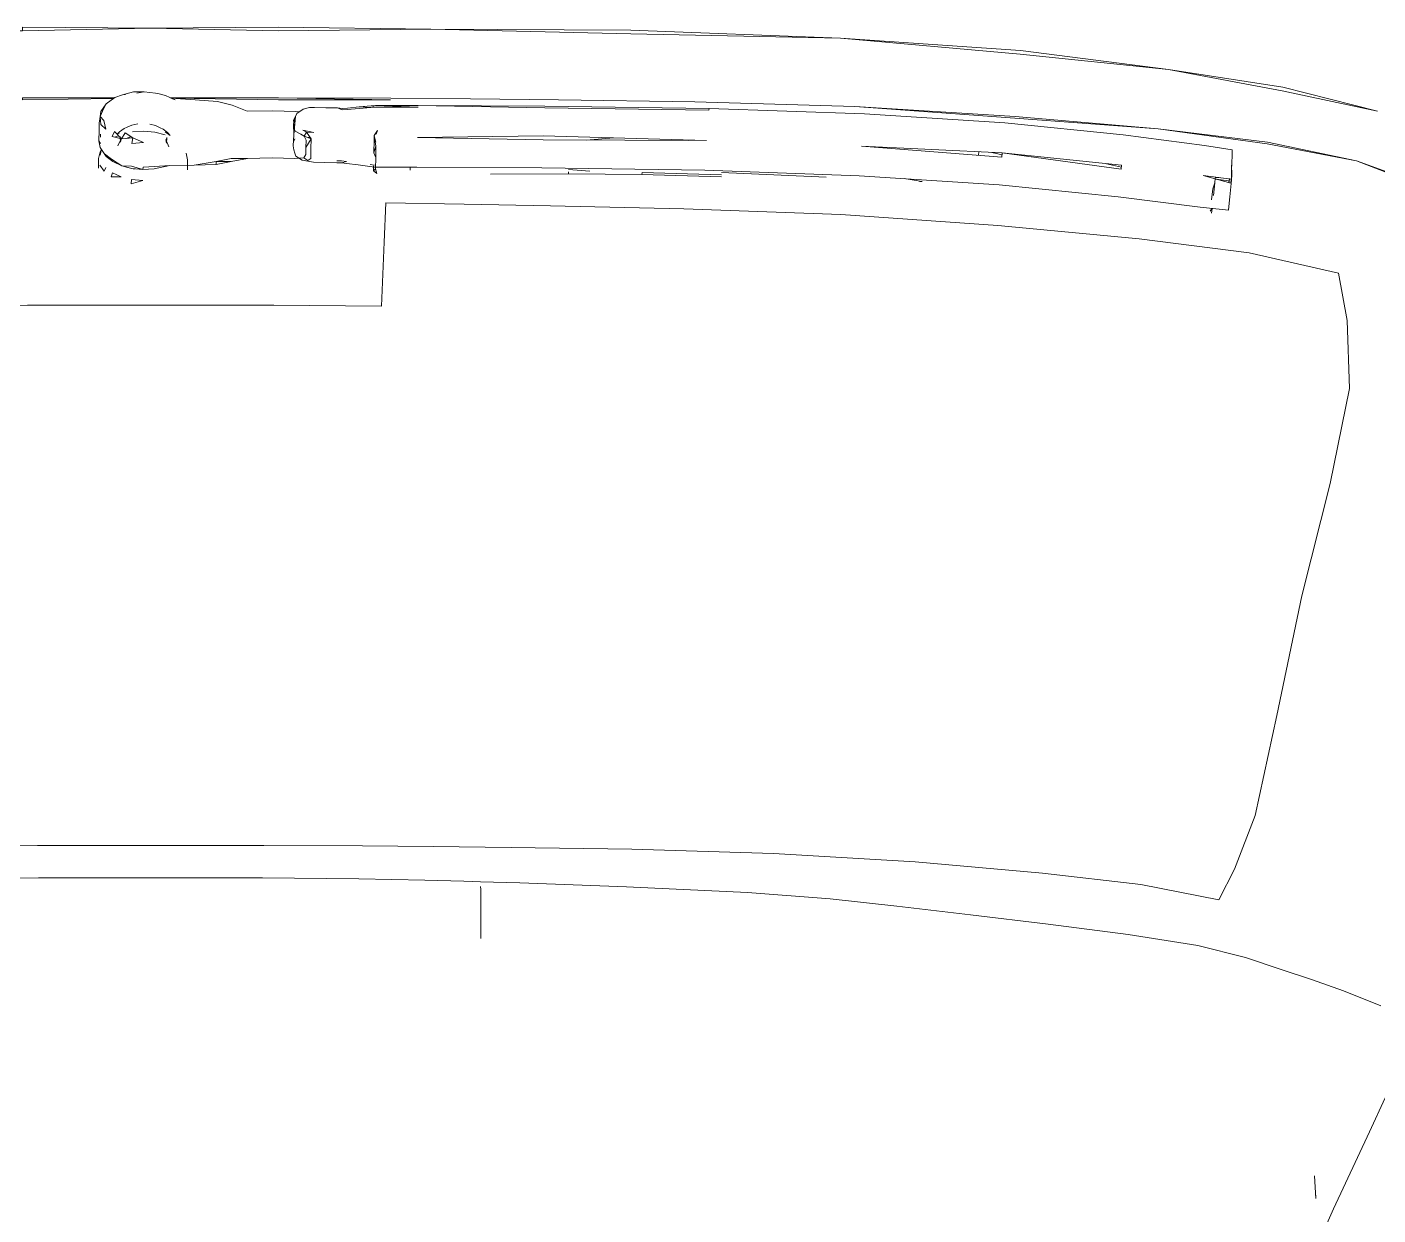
# Model space of a CAD drawing. Header units: millimetres. Extents: x -49742 to -28323, y -43447 to -3800.
# Drawn here: x -41253 to -40723, y -38535 to -38069 of the extents above; entities that cross this region are included whole.
import ezdxf

# ---------------------------------------------------------------- set-up
doc = ezdxf.new("R2010")
doc.units = ezdxf.units.MM
doc.layers.add('G-IMPT', color=8, linetype='Continuous', lineweight=9)

# ---------------------------------------------------------------- blocks, each defined once
blk = doc.blocks.new('CRT_Fiat Punto - Punto_dwg-V1-PONTOS ELÉTRICOS GARAGEM')
at = {"layer": 'G-IMPT'}
for p, q in [((867.184, 174.252), (867.309, 174.266)), ((868.04, 174.368), (868.482, 174.326)), ((868.482, 174.326), (868.568, 174.308)), ((868.568, 174.308), (868.822, 174.249)), ((868.893, 174.221), (868.822, 174.249)), ((868.893, 174.221), (869.244, 174.058)), ((869.079, 174.133), (869.244, 174.058)), ((869.079, 174.133), (870.027, 174.068)), ((873.283, 174.068), (869.17, 174.127)), ((870.892, 173.999), (870.027, 174.068)), ((873.285, 174.135), (877.659, 174.127)), ((877.659, 174.127), (880.777, 174.105)), ((884.211, 174.057), (880.777, 174.105)), ((889.526, 173.982), (884.211, 174.057)), ((870.892, 173.999), (871.472, 173.851)), ((872.05, 173.626), (871.472, 173.851)), ((872.059, 173.623), (873.058, 173.632)), ((873.943, 173.61), (873.058, 173.632)), ((873.938, 173.408), (873.99, 173.534)), ((874.085, 173.594), (873.943, 173.61)), ((873.99, 173.534), (874.24, 173.694)), ((874.24, 173.694), (874.489, 173.765)), ((874.679, 173.762), (874.489, 173.765)), ((874.679, 173.762), (875.13, 173.754)), ((875.581, 173.746), (875.13, 173.754)), ((876.89, 173.829), (876.432, 173.786)), ((876.89, 173.829), (877.063, 173.843)), ((877.063, 173.843), (878.731, 173.835)), ((895.78, 173.797), (889.526, 173.982)), ((890.088, 173.718), (896.154, 173.513)), ((901.626, 173.166), (896.154, 173.513)), ((866.275, 172.868), (866.28, 173.146)), ((866.315, 173.415), (866.28, 173.146)), ((867.37, 172.995), (867.252, 172.942)), ((867.37, 172.995), (867.56, 173.076)), ((867.56, 173.076), (867.782, 173.124)), ((868.254, 173.116), (868.474, 173.059)), ((868.474, 173.059), (868.662, 172.972)), ((868.662, 172.972), (868.777, 172.914)), ((873.929, 172.839), (873.859, 172.978)), ((873.861, 173.125), (873.903, 173.285)), ((873.877, 172.697), (873.861, 173.125)), ((873.938, 173.408), (873.877, 172.697)), ((873.938, 173.408), (873.88, 172.844)), ((873.88, 172.844), (873.885, 173.123)), ((873.883, 172.975), (873.885, 173.123)), ((873.938, 173.408), (873.903, 173.285)), ((901.626, 173.166), (906.254, 172.69)), ((866.267, 172.466), (866.275, 172.868)), ((866.332, 172.724), (866.334, 172.608)), ((866.89, 172.61), (867.031, 172.67)), ((867.078, 172.817), (866.972, 172.706)), ((866.972, 172.706), (867.065, 172.773)), ((867.004, 172.269), (867.14, 172.54)), ((867.078, 172.817), (867.252, 172.942)), ((867.125, 172.491), (867.096, 172.628)), ((867.096, 172.628), (867.107, 172.407)), ((867.107, 172.407), (867.14, 172.54)), ((867.344, 172.559), (867.492, 172.622)), ((867.577, 172.818), (868.012, 172.843)), ((868.012, 172.843), (868.446, 172.802)), ((868.446, 172.802), (868.849, 172.699)), ((868.947, 172.783), (868.777, 172.914)), ((869.049, 172.668), (868.86, 172.815)), ((869.001, 172.233), (868.876, 172.509)), ((868.876, 172.509), (868.905, 172.375)), ((868.924, 172.595), (868.89, 172.459)), ((868.924, 172.595), (868.905, 172.375)), ((869.049, 172.668), (868.947, 172.783)), ((873.845, 172.263), (873.877, 172.697)), ((873.922, 172.546), (873.872, 172.443)), ((873.877, 172.697), (873.88, 172.844)), ((874.375, 172.795), (874.227, 172.882)), ((874.227, 172.882), (874.663, 172.781)), ((874.356, 172.484), (874.284, 172.647)), ((874.356, 172.484), (874.351, 172.206)), ((874.375, 172.795), (874.663, 172.781)), ((874.417, 172.595), (874.512, 172.6)), ((877, 171.99), (877.009, 172.486)), ((877, 171.99), (877.009, 172.486)), ((877, 171.99), (877.009, 172.486)), ((877.009, 172.486), (877.012, 172.668)), ((877.009, 172.486), (877.012, 172.668)), ((877.009, 172.486), (877.012, 172.668)), ((877.149, 172.87), (877.012, 172.668)), ((877.08, 172.25), (877.012, 172.668)), ((877.08, 172.25), (877.012, 172.668)), ((877.012, 172.668), (877.083, 172.41)), ((877.088, 172.72), (877.149, 172.87)), ((885.285, 172.491), (886.366, 172.579)), ((885.285, 172.491), (886.366, 172.579)), ((889.063, 172.5), (889.278, 172.476)), ((889.063, 172.5), (889.278, 172.476)), ((909.417, 172.284), (906.254, 172.69)), ((866.254, 171.778), (866.319, 172.037)), ((866.37, 172.138), (866.319, 172.037)), ((869.677, 171.976), (869.733, 171.716)), ((873.845, 172.263), (873.881, 172.108)), ((873.913, 171.977), (873.881, 172.108)), ((873.913, 171.977), (873.96, 171.86)), ((874.346, 171.926), (874.268, 171.802)), ((874.346, 171.926), (874.351, 172.206)), ((877, 171.99), (877.08, 172.25)), ((877, 171.99), (877.08, 172.25)), ((877, 171.99), (877.072, 171.81)), ((877, 171.99), (877.072, 171.81)), ((877.072, 171.81), (877.08, 172.25)), ((900.611, 172.036), (900.603, 171.901)), ((900.611, 172.036), (900.603, 171.901)), ((901.119, 172.013), (901.519, 171.92)), ((901.119, 172.013), (901.519, 171.92)), ((910.506, 172.111), (909.417, 172.284)), ((910.505, 171.853), (910.506, 172.111)), ((866.247, 171.398), (866.25, 171.588)), ((866.254, 171.778), (866.25, 171.588)), ((866.479, 171.273), (866.31, 171.518)), ((866.479, 171.273), (866.534, 171.418)), ((867.654, 171.355), (867.344, 171.434)), ((869.033, 171.493), (869.983, 171.515)), ((869.726, 171.336), (869.729, 171.526)), ((869.733, 171.716), (869.729, 171.526)), ((870.85, 171.542), (871.434, 171.656)), ((873.911, 171.779), (873.026, 171.795)), ((874.268, 171.802), (873.911, 171.779)), ((874.205, 171.705), (873.96, 171.86)), ((874.205, 171.705), (874.641, 171.626)), ((874.641, 171.626), (875.092, 171.618)), ((875.092, 171.618), (875.553, 171.603)), ((875.928, 171.579), (875.733, 171.6)), ((876.392, 171.519), (875.928, 171.579)), ((876.849, 171.459), (876.392, 171.519)), ((877.021, 171.439), (876.849, 171.459)), ((876.85, 171.536), (877.022, 171.516)), ((876.986, 171.287), (876.99, 171.487)), ((876.986, 171.287), (876.99, 171.487)), ((876.986, 171.287), (876.99, 171.487)), ((878.672, 171.431), (877.021, 171.439)), ((877.063, 171.366), (877.072, 171.81)), ((878.421, 171.323), (878.423, 171.432)), ((878.421, 171.323), (878.423, 171.432)), ((878.672, 171.431), (883.563, 171.408)), ((883.563, 171.408), (889.914, 171.316)), ((905.691, 171.565), (905.591, 171.57)), ((905.691, 171.565), (905.591, 171.57)), ((906.177, 171.435), (905.591, 171.57)), ((906.177, 171.435), (905.591, 171.57)), ((910.474, 171.511), (910.471, 170.928)), ((910.485, 171.14), (910.474, 171.511)), ((910.491, 171.64), (910.481, 171.282)), ((910.505, 171.853), (910.491, 171.64)), ((876.986, 171.287), (877.063, 171.366)), ((876.986, 171.287), (877.063, 171.366)), ((876.986, 171.287), (877.118, 171.188)), ((876.986, 171.287), (877.118, 171.188)), ((877.118, 171.188), (877.063, 171.366)), ((884.598, 171.168), (881.555, 171.165)), ((884.6, 171.249), (884.598, 171.168)), ((884.6, 171.249), (884.598, 171.168)), ((884.598, 171.168), (887.465, 171.142)), ((884.602, 171.338), (885.433, 171.281)), ((884.602, 171.338), (885.433, 171.281)), ((887.469, 171.223), (887.465, 171.142)), ((887.469, 171.223), (887.465, 171.142)), ((890.564, 171.057), (887.465, 171.142)), ((890.57, 171.138), (887.469, 171.223)), ((889.914, 171.316), (895.942, 171.097)), ((890.573, 171.226), (894.654, 171.05)), ((890.573, 171.226), (894.654, 171.05)), ((898.402, 170.871), (897.695, 170.986)), ((898.402, 170.871), (897.695, 170.986)), ((898.295, 170.871), (898.402, 170.871)), ((898.295, 170.871), (898.402, 170.871)), ((909.826, 170.821), (909.845, 171.001)), ((909.826, 170.821), (909.845, 171.001)), ((909.837, 171.032), (909.978, 171.03)), ((910.393, 170.988), (910.379, 170.852)), ((910.459, 170.968), (910.45, 170.805)), ((910.456, 170.662), (910.471, 170.928)), ((910.471, 170.928), (910.481, 171.282)), ((910.485, 171.14), (910.471, 170.928)), ((909.695, 170.156), (909.745, 170.589)), ((909.826, 170.821), (909.745, 170.589)), ((909.826, 170.821), (909.745, 170.589)), ((909.775, 170.33), (909.826, 170.821)), ((909.775, 170.33), (909.826, 170.821)), ((910.456, 170.662), (910.416, 170.274)), ((910.354, 169.756), (909.252, 169.869)), ((909.715, 169.822), (909.644, 169.717)), ((909.715, 169.822), (909.644, 169.717)), ((909.702, 169.634), (909.721, 169.821)), ((909.702, 169.634), (909.721, 169.821)), ((909.702, 169.634), (909.721, 169.821)), ((910.354, 169.756), (910.376, 169.894)), ((910.376, 169.894), (910.416, 170.274)), ((863.917, 143.702), (860.15, 143.671)), ((868.285, 143.702), (863.917, 143.702)), ((872.653, 143.702), (868.285, 143.702)), ((876.42, 143.671), (872.653, 143.702)), ((876.42, 143.671), (878.986, 143.612)), ((880.514, 143.57), (878.986, 143.612)), ((881.169, 143.552), (880.514, 143.57)), ((882.702, 143.509), (881.169, 143.552)), ((882.702, 143.509), (886.865, 143.354)), ((881.169, 143.364), (881.17, 143.243)), ((881.17, 142.943), (881.17, 143.243)), ((881.17, 142.943), (881.17, 142.243)), ((891.591, 143.134), (886.865, 143.354)), ((891.591, 143.134), (894.814, 142.881)), ((897.417, 142.592), (894.814, 142.881)), ((897.417, 142.592), (900.286, 142.263)), ((881.17, 142.243), (881.17, 141.343)), ((903.324, 141.896), (900.286, 142.263)), ((903.324, 141.896), (906.438, 141.493)), ((906.438, 141.493), (909.16, 141.059)), ((909.16, 141.059), (911.022, 140.597)), ((912.382, 140.144), (911.022, 140.597)), ((912.382, 140.144), (913.597, 139.741)), ((914.844, 139.294), (913.597, 139.741)), ((914.844, 139.294), (916.302, 138.715)), ((916.477, 135.118), (915.858, 133.798)), ((915.858, 133.798), (914.455, 130.782)), ((913.716, 132.081), (913.767, 131.192)), ((913.767, 131.192), (913.756, 131.484)), ((914.455, 130.782), (913.837, 129.389))]:
    blk.add_line(p, q, dxfattribs=at)
at = {"layer": 'G-IMPT', "flags": 128}
for points in [[(868.285, 176.854), (863.285, 176.758), (857.348, 176.727), (849.535, 176.635), (841.363, 176.376), (834.345, 175.845), (828.568, 175.154), (824.115, 174.418), (820.427, 173.55), (816.94, 172.468), (818.731, 173.099)], [(868.285, 176.854), (863.285, 176.902), (863.285, 176.758), (857.348, 176.871), (857.348, 176.727), (849.535, 176.778), (849.535, 176.635), (841.36, 176.518), (841.363, 176.376), (834.335, 175.986), (834.345, 175.845), (828.548, 175.293), (828.568, 175.154), (824.085, 174.551), (824.115, 174.418), (820.381, 173.681)], [(866.85, 174.119), (863.288, 174.068), (863.285, 174.135), (866.877, 174.138)], [(867.755, 174.324), (868.04, 174.368), (867.622, 174.378), (867.184, 174.252), (866.892, 174.149), (866.552, 173.903), (866.467, 173.739), (866.315, 173.415), (866.459, 173.256), (866.536, 172.918)], [(869.061, 174.139), (873.285, 174.135), (877.654, 174.059), (873.283, 174.068)], [(866.536, 172.918), (866.34, 173.094), (866.315, 173.415), (866.348, 173.612), (866.552, 173.903)], [(873.859, 172.978), (873.861, 173.125), (873.883, 172.975)], [(873.877, 173.181), (873.864, 173.272), (873.938, 173.408)], [(866.326, 172.36), (866.267, 172.466), (866.323, 172.206), (866.555, 171.852), (866.492, 171.961), (866.766, 171.749), (867.158, 171.49), (867.541, 171.476), (867.988, 171.346), (867.99, 171.433), (868.44, 171.46), (869.033, 171.493), (868.419, 171.372)], [(873.929, 172.839), (874.144, 172.717), (874.284, 172.647), (874.375, 172.795), (874.551, 172.543), (874.543, 172.151), (874.536, 171.767), (874.426, 171.701), (874.268, 171.802)], [(874.351, 172.206), (874.551, 172.543), (874.284, 172.647)], [(866.319, 172.037), (866.317, 171.906), (866.373, 172.133)], [(868.419, 171.372), (867.988, 171.346), (867.558, 171.387), (867.158, 171.49), (866.817, 171.649), (866.555, 171.852), (866.393, 172.086)], [(873.026, 171.795), (872.062, 171.774), (871.436, 171.775), (870.842, 171.653)], [(870.842, 171.653), (871.434, 171.656), (872.062, 171.774)], [(875.929, 171.656), (875.733, 171.6), (875.553, 171.603)], [(875.555, 171.68), (875.735, 171.677), (875.929, 171.656)], [(895.942, 171.097), (901.404, 170.75), (906.058, 170.271), (909.252, 169.869)], [(910.459, 170.968), (909.375, 171.106), (910.45, 170.805)], [(910.367, 170.852), (910.369, 170.905), (909.861, 170.97)], [(860.008, 144.954), (863.871, 144.962), (868.285, 144.962), (872.7, 144.962), (876.562, 144.954), (879.321, 144.931), (882.36, 144.889), (887.064, 144.823), (892.598, 144.659), (898.13, 144.323), (903.098, 143.892), (906.94, 143.442), (909.979, 142.851), (910.6, 144.038), (911.394, 146.132), (912.252, 150.037), (913.217, 154.705), (914.329, 159.086), (915.087, 162.796), (914.99, 165.449), (914.649, 167.299), (911.166, 168.09), (906.872, 168.638), (901.357, 169.163), (895.231, 169.581), (889.102, 169.808), (883.893, 169.922), (880.528, 169.997), (877.47, 170.039), (877.398, 168.51), (877.298, 166.016), (873.093, 166.053), (868.285, 166.053), (863.478, 166.053), (859.272, 166.016)], [(860.008, 144.954), (863.871, 144.962), (868.285, 144.962), (872.7, 144.962), (876.562, 144.954), (879.321, 144.931), (882.36, 144.889), (887.064, 144.823), (892.598, 144.659), (898.13, 144.323), (903.098, 143.892), (906.94, 143.442), (909.979, 142.851), (910.6, 144.038), (911.394, 146.132), (912.252, 150.037), (913.217, 154.705), (914.329, 159.086), (915.087, 162.796), (914.99, 165.449), (914.649, 167.299), (911.166, 168.09), (906.872, 168.638), (901.357, 169.163), (895.231, 169.581), (889.102, 169.808), (883.893, 169.922), (880.528, 169.997), (877.47, 170.039), (877.398, 168.51), (877.298, 166.016), (873.093, 166.053), (868.285, 166.053), (863.478, 166.053), (859.272, 166.016)]]:
    blk.add_lwpolyline(points, dxfattribs=at)
for points in [[(916.176, 173.625), (912.455, 174.418), (908.018, 175.239), (902.225, 175.845), (895.21, 176.47), (887.035, 176.635), (879.223, 176.823), (873.285, 176.758), (868.285, 176.854), (873.285, 176.902), (879.223, 176.823), (887.035, 176.778), (895.21, 176.47), (902.235, 175.986), (908.018, 175.239), (912.485, 174.551)], [(875.581, 173.746), (875.77, 173.666), (875.965, 173.68), (876.431, 173.723), (876.889, 173.767), (877.062, 173.781), (878.73, 173.773), (877.063, 173.843), (876.889, 173.767), (876.432, 173.786), (875.966, 173.742), (875.771, 173.728)], [(878.731, 173.835), (883.673, 173.75), (890.082, 173.656), (890.088, 173.718), (883.677, 173.812)], [(918.56, 170.447), (915.354, 171.684), (911.863, 172.348), (907.618, 172.929), (902.018, 173.345), (895.78, 173.797), (902.035, 173.412), (907.618, 172.929), (911.885, 172.415), (915.354, 171.684), (918.585, 170.515), (921.137, 169.252)], [(866.782, 172.637), (867.155, 172.546), (867.592, 172.577), (867.296, 172.777), (867.155, 172.546), (866.871, 172.831)], [(868.008, 172.399), (867.557, 172.363), (867.592, 172.577)], [(878.7, 172.592), (883.615, 172.66), (889.987, 172.473), (883.607, 172.498)], [(906.183, 171.514), (901.526, 171.994), (896.038, 172.251), (901.511, 171.831), (901.526, 171.994), (906.171, 171.352)], [(870.85, 171.542), (869.983, 171.515), (870.842, 171.653)], [(866.753, 171.061), (867.142, 171.053), (866.798, 171.214)], [(867.528, 170.788), (867.98, 170.908), (867.546, 170.95)]]:
    blk.add_lwpolyline(points, close=True, dxfattribs=at)
blk = doc.blocks.new('CRT_Fiat Punto - Fiat punto 2-V2-PONTOS ELÉTRICOS GARAGEM')
at = {"xscale": 10.05298727948713, "yscale": 10.05298727948713, "zscale": 10.05298727948713}
blk.add_blockref('CRT_Fiat Punto - Punto_dwg-V1-PONTOS ELÉTRICOS GARAGEM', (-8728.86, 102.37), dxfattribs=at)

msp = doc.modelspace()

# ---------------------------------------------------------------- block references
at = {"layer": 'G-IMPT'}
msp.add_blockref('CRT_Fiat Punto - Fiat punto 2-V2-PONTOS ELÉTRICOS GARAGEM', (-41204.62, -39949.651), dxfattribs=at)

doc.saveas('drawing.dxf')
